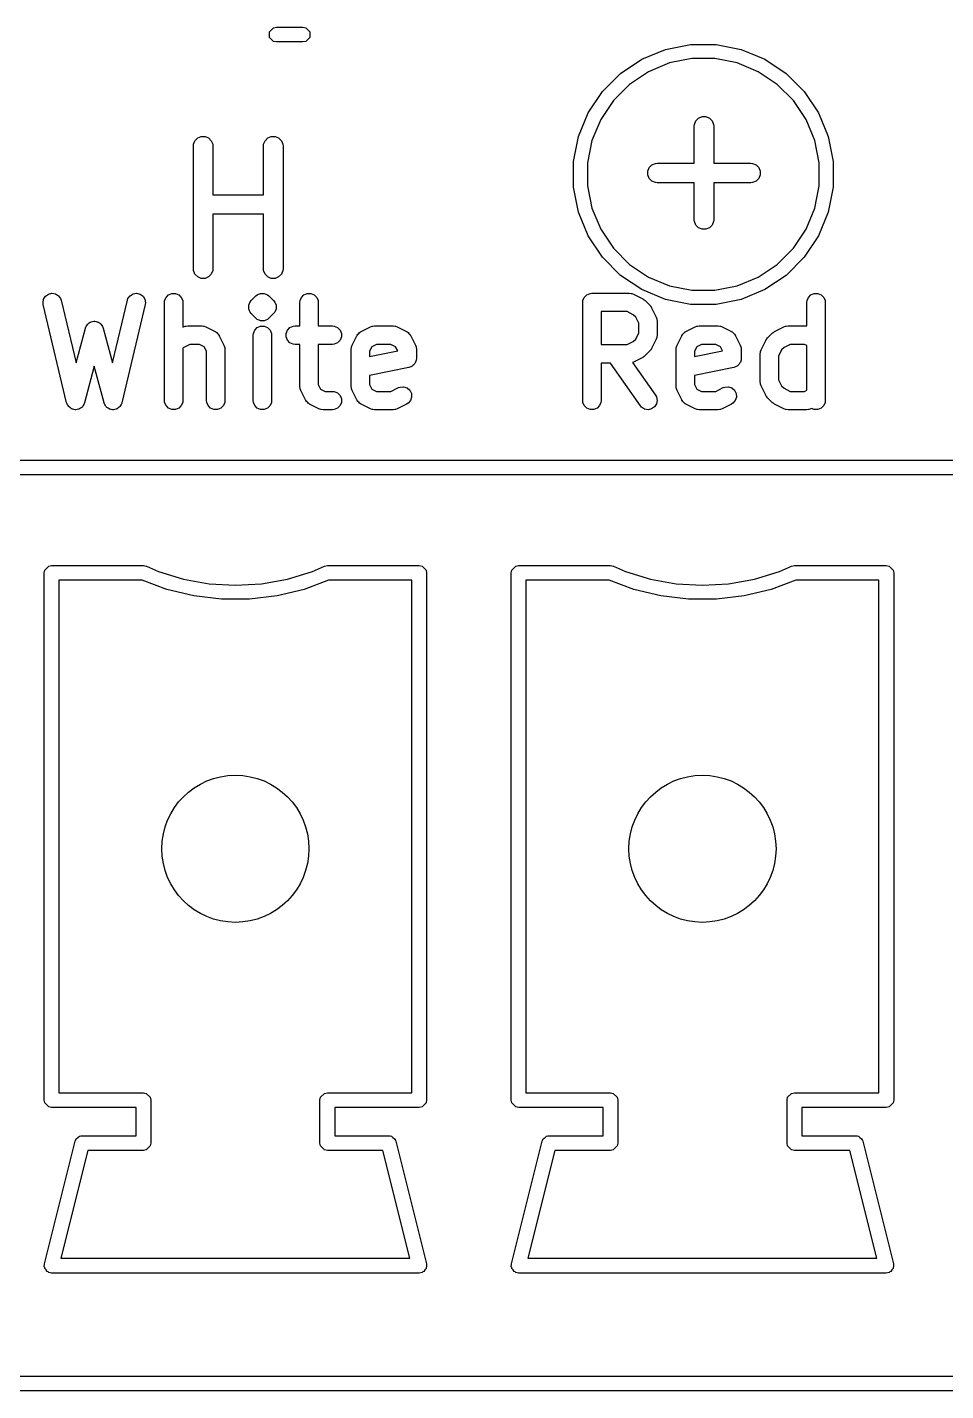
# Model space of a CAD drawing. Extents: x 89 to 178, y -115 to -57.
# Drawn here: x 94.38 to 101.87, y -106.02 to -94.9 of the extents above; entities that cross this region are included whole.
import ezdxf

# ---------------------------------------------------------------- set-up
doc = ezdxf.new("R2010")
doc.units = 0
doc.layers.add('BLACK', color=7, linetype='CONTINUOUS')

msp = doc.modelspace()

# ---------------------------------------------------------------- linework, layer by layer
at = {"layer": 'BLACK', "linetype": 'CONTINUOUS'}
for p, q in [((96.356731, -94.937039), (96.389203, -94.904567)), ((96.356731, -94.982961), (96.356731, -94.937039)), ((96.389203, -94.904567), (96.412164, -94.9)), ((96.412164, -94.9), (96.627836, -94.9)), ((96.627836, -94.9), (96.650797, -94.904567)), ((96.650797, -94.904567), (96.683269, -94.937039)), ((96.683269, -94.937039), (96.683269, -94.982961)), ((96.389203, -95.015433), (96.356731, -94.982961)), ((96.412164, -95.02), (96.389203, -95.015433)), ((96.627836, -95.02), (96.412164, -95.02)), ((96.650797, -95.015433), (96.627836, -95.02)), ((96.683269, -94.982961), (96.650797, -95.015433)), ((99.585863, -95.08087), (99.790626, -95.04014)), ((99.790626, -95.04014), (99.9994, -95.04014)), ((99.9994, -95.04014), (100.204163, -95.08087)), ((99.219392, -95.276753), (99.392981, -95.160764)), ((99.392981, -95.160764), (99.585863, -95.08087)), ((99.80194, -95.155012), (99.61937, -95.191328)), ((99.988086, -95.155012), (99.80194, -95.155012)), ((100.170656, -95.191328), (99.988086, -95.155012)), ((100.204163, -95.08087), (100.397045, -95.160764)), ((100.397045, -95.160764), (100.570634, -95.276753)), ((99.071766, -95.424379), (99.219392, -95.276753)), ((99.447394, -95.262563), (99.292619, -95.36598)), ((99.61937, -95.191328), (99.447394, -95.262563)), ((100.342632, -95.262563), (100.170656, -95.191328)), ((100.497407, -95.36598), (100.342632, -95.262563)), ((100.570634, -95.276753), (100.71826, -95.424379)), ((99.292619, -95.36598), (99.160993, -95.497606)), ((100.629033, -95.497606), (100.497407, -95.36598)), ((98.955777, -95.597968), (99.071766, -95.424379)), ((99.160993, -95.497606), (99.057576, -95.652381)), ((100.73245, -95.652381), (100.629033, -95.497606)), ((100.71826, -95.424379), (100.834249, -95.597968)), ((98.875883, -95.79085), (98.955777, -95.597968)), ((99.855554, -95.640876), (99.884393, -95.628931)), ((99.884393, -95.628931), (99.915607, -95.628931)), ((99.915607, -95.628931), (99.944446, -95.640876)), ((100.834249, -95.597968), (100.914143, -95.79085)), ((99.057576, -95.652381), (98.986341, -95.824357)), ((99.82, -95.707394), (99.821537, -95.691787)), ((99.82, -96.008346), (99.82, -95.707394)), ((99.821537, -95.691787), (99.833482, -95.662948)), ((99.833482, -95.662948), (99.855554, -95.640876)), ((99.944446, -95.640876), (99.966518, -95.662948)), ((99.966518, -95.662948), (99.978463, -95.691787)), ((99.978463, -95.691787), (99.98, -95.707394)), ((99.98, -95.707394), (99.98, -96.008346)), ((100.803685, -95.824357), (100.73245, -95.652381)), ((95.734286, -95.869299), (95.735823, -95.853692)), ((95.735823, -95.853692), (95.747768, -95.824853)), ((95.747768, -95.824853), (95.76984, -95.802781)), ((95.76984, -95.802781), (95.798679, -95.790836)), ((95.798679, -95.790836), (95.829893, -95.790836)), ((95.829893, -95.790836), (95.858732, -95.802781)), ((95.858732, -95.802781), (95.880804, -95.824853)), ((95.880804, -95.824853), (95.892749, -95.853692)), ((95.892749, -95.853692), (95.894286, -95.869299)), ((96.305714, -95.869299), (96.307251, -95.853692)), ((96.307251, -95.853692), (96.319196, -95.824853)), ((96.319196, -95.824853), (96.341268, -95.802781)), ((96.341268, -95.802781), (96.370107, -95.790836)), ((96.370107, -95.790836), (96.401321, -95.790836)), ((96.401321, -95.790836), (96.43016, -95.802781)), ((96.43016, -95.802781), (96.452232, -95.824853)), ((96.452232, -95.824853), (96.464177, -95.853692)), ((96.464177, -95.853692), (96.465714, -95.869299)), ((98.835153, -95.995613), (98.875883, -95.79085)), ((98.986341, -95.824357), (98.950025, -96.006927)), ((100.840001, -96.006927), (100.803685, -95.824357)), ((100.914143, -95.79085), (100.954873, -95.995613)), ((95.734286, -96.869299), (95.734286, -95.869299)), ((95.894286, -95.869299), (95.894286, -96.265489)), ((96.305714, -96.265489), (96.305714, -95.869299)), ((96.465714, -95.869299), (96.465714, -96.869299)), ((98.835153, -96.006927), (98.835153, -95.995613)), ((98.835153, -96.204387), (98.835153, -96.006927)), ((98.950025, -96.006927), (98.950025, -96.193073)), ((99.440585, -96.072739), (99.45253, -96.0439)), ((99.440585, -96.103953), (99.440585, -96.072739)), ((99.45253, -96.0439), (99.474602, -96.021828)), ((99.474602, -96.021828), (99.503441, -96.009883)), ((99.503441, -96.009883), (99.519048, -96.008346)), ((99.519048, -96.008346), (99.82, -96.008346)), ((99.98, -96.008346), (100.280953, -96.008346)), ((100.280953, -96.008346), (100.29656, -96.009883)), ((100.29656, -96.009883), (100.325399, -96.021828)), ((100.325399, -96.021828), (100.347471, -96.0439)), ((100.347471, -96.0439), (100.359416, -96.072739)), ((100.359416, -96.072739), (100.359416, -96.103953)), ((100.840001, -96.193073), (100.840001, -96.006927)), ((100.954873, -95.995613), (100.954873, -96.204387)), ((99.45253, -96.132792), (99.440585, -96.103953)), ((99.474602, -96.154864), (99.45253, -96.132792)), ((99.503441, -96.166809), (99.474602, -96.154864)), ((99.519048, -96.168346), (99.503441, -96.166809)), ((99.82, -96.168346), (99.519048, -96.168346)), ((99.82, -96.469299), (99.82, -96.168346)), ((100.280953, -96.168346), (99.98, -96.168346)), ((99.98, -96.168346), (99.98, -96.469299)), ((100.29656, -96.166809), (100.280953, -96.168346)), ((100.325399, -96.154864), (100.29656, -96.166809)), ((100.347471, -96.132792), (100.325399, -96.154864)), ((100.359416, -96.103953), (100.347471, -96.132792)), ((95.894286, -96.265489), (96.305714, -96.265489)), ((98.875883, -96.40915), (98.835153, -96.204387)), ((98.950025, -96.193073), (98.986341, -96.375643)), ((100.803685, -96.375643), (100.840001, -96.193073)), ((100.954873, -96.204387), (100.914143, -96.40915)), ((98.955777, -96.602032), (98.875883, -96.40915)), ((98.986341, -96.375643), (99.057576, -96.547619)), ((100.73245, -96.547619), (100.803685, -96.375643)), ((100.914143, -96.40915), (100.834249, -96.602032)), ((96.305714, -96.425489), (95.894286, -96.425489)), ((95.894286, -96.425489), (95.894286, -96.869299)), ((96.305714, -96.869299), (96.305714, -96.425489)), ((99.821537, -96.484906), (99.82, -96.469299)), ((99.833482, -96.513745), (99.821537, -96.484906)), ((99.855554, -96.535817), (99.833482, -96.513745)), ((99.966518, -96.513745), (99.944446, -96.535817)), ((99.978463, -96.484906), (99.966518, -96.513745)), ((99.98, -96.469299), (99.978463, -96.484906)), ((99.071766, -96.775621), (98.955777, -96.602032)), ((99.057576, -96.547619), (99.160993, -96.702394)), ((99.884393, -96.547762), (99.855554, -96.535817)), ((99.915607, -96.547762), (99.884393, -96.547762)), ((99.944446, -96.535817), (99.915607, -96.547762)), ((100.629033, -96.702394), (100.73245, -96.547619)), ((100.834249, -96.602032), (100.71826, -96.775621)), ((99.160993, -96.702394), (99.292619, -96.83402)), ((100.497407, -96.83402), (100.629033, -96.702394)), ((99.219392, -96.923247), (99.071766, -96.775621)), ((99.292619, -96.83402), (99.447394, -96.937437)), ((100.342632, -96.937437), (100.497407, -96.83402)), ((100.71826, -96.775621), (100.570634, -96.923247)), ((95.735823, -96.884906), (95.734286, -96.869299)), ((95.747768, -96.913745), (95.735823, -96.884906)), ((95.76984, -96.935817), (95.747768, -96.913745)), ((95.798679, -96.947762), (95.76984, -96.935817)), ((95.829893, -96.947762), (95.798679, -96.947762)), ((95.858732, -96.935817), (95.829893, -96.947762)), ((95.880804, -96.913745), (95.858732, -96.935817)), ((95.892749, -96.884906), (95.880804, -96.913745)), ((95.894286, -96.869299), (95.892749, -96.884906)), ((96.307251, -96.884906), (96.305714, -96.869299)), ((96.319196, -96.913745), (96.307251, -96.884906)), ((96.341268, -96.935817), (96.319196, -96.913745)), ((96.370107, -96.947762), (96.341268, -96.935817)), ((96.401321, -96.947762), (96.370107, -96.947762)), ((96.43016, -96.935817), (96.401321, -96.947762)), ((96.452232, -96.913745), (96.43016, -96.935817)), ((96.464177, -96.884906), (96.452232, -96.913745)), ((96.465714, -96.869299), (96.464177, -96.884906)), ((99.392981, -97.039236), (99.219392, -96.923247)), ((99.447394, -96.937437), (99.61937, -97.008672)), ((100.170656, -97.008672), (100.342632, -96.937437)), ((100.570634, -96.923247), (100.397045, -97.039236)), ((94.528354, -97.093282), (94.552061, -97.076125)), ((94.552061, -97.076125), (94.580529, -97.069347)), ((94.580529, -97.069347), (94.609424, -97.07398)), ((94.609424, -97.07398), (94.634346, -97.089316)), ((95.218035, -97.089317), (95.242957, -97.07398)), ((95.242957, -97.07398), (95.271852, -97.069348)), ((95.271852, -97.069348), (95.30032, -97.076126)), ((95.30032, -97.076126), (95.324027, -97.093282)), ((95.532142, -97.081935), (95.559178, -97.070736)), ((95.559178, -97.070736), (95.588442, -97.070736)), ((95.588442, -97.070736), (95.615478, -97.081935)), ((96.255953, -97.081934), (96.275157, -97.07398)), ((96.275157, -97.07398), (96.282988, -97.070736)), ((96.282988, -97.070736), (96.312252, -97.070736)), ((96.312252, -97.070736), (96.325264, -97.076126)), ((96.325264, -97.076126), (96.339288, -97.081935)), ((96.636904, -97.081935), (96.66394, -97.070736)), ((96.66394, -97.070736), (96.693204, -97.070736)), ((96.693204, -97.070736), (96.72024, -97.081935)), ((98.944046, -97.081935), (98.971082, -97.070736)), ((98.971082, -97.070736), (98.985714, -97.069295)), ((98.985714, -97.069295), (99.290476, -97.069295)), ((99.290476, -97.069295), (99.305108, -97.070736)), ((99.305108, -97.070736), (99.307597, -97.071767)), ((99.307597, -97.071767), (99.310285, -97.071958)), ((99.310285, -97.071958), (99.324017, -97.077213)), ((99.324017, -97.077213), (99.400207, -97.115308)), ((99.585863, -97.11913), (99.392981, -97.039236)), ((99.61937, -97.008672), (99.80194, -97.044988)), ((99.80194, -97.044988), (99.988086, -97.044988)), ((99.988086, -97.044988), (100.170656, -97.008672)), ((100.397045, -97.039236), (100.204163, -97.11913)), ((100.772617, -97.081935), (100.799653, -97.070736)), ((100.799653, -97.070736), (100.828917, -97.070736)), ((100.828917, -97.070736), (100.855953, -97.081935)), ((94.508385, -97.147099), (94.513018, -97.118204)), ((94.510373, -97.161667), (94.508385, -97.147099)), ((94.700849, -97.961666), (94.510373, -97.161667)), ((94.513018, -97.118204), (94.528354, -97.093282)), ((94.634346, -97.089316), (94.651503, -97.113023)), ((94.651503, -97.113023), (94.656293, -97.126923)), ((94.656293, -97.126923), (94.777925, -97.637778)), ((95.074454, -97.637779), (95.196087, -97.126924)), ((95.342008, -97.161667), (95.151531, -97.961667)), ((95.196087, -97.126924), (95.200878, -97.113023)), ((95.200878, -97.113023), (95.218035, -97.089317)), ((95.324027, -97.093282), (95.339363, -97.118204)), ((95.339363, -97.118204), (95.343996, -97.147099)), ((95.343996, -97.147099), (95.342008, -97.161667)), ((95.49881, -97.144295), (95.500251, -97.129663)), ((95.49881, -97.944295), (95.49881, -97.144295)), ((95.500251, -97.129663), (95.51145, -97.102627)), ((95.51145, -97.102627), (95.532142, -97.081935)), ((95.615478, -97.081935), (95.63617, -97.102627)), ((95.63617, -97.102627), (95.647369, -97.129663)), ((95.647369, -97.129663), (95.64881, -97.144295)), ((95.64881, -97.144295), (95.64881, -97.346751)), ((96.185965, -97.167758), (96.195684, -97.144295)), ((96.185965, -97.167759), (96.185965, -97.167758)), ((96.185965, -97.16776), (96.185965, -97.167759)), ((96.185965, -97.197022), (96.185965, -97.16776)), ((96.195684, -97.144295), (96.197163, -97.140723)), ((96.197163, -97.140723), (96.197164, -97.140722)), ((96.197164, -97.140722), (96.206492, -97.129356)), ((96.206492, -97.129356), (96.244588, -97.091261)), ((96.244588, -97.091261), (96.255953, -97.081934)), ((96.339288, -97.081935), (96.350653, -97.091262)), ((96.350653, -97.091262), (96.388748, -97.129357)), ((96.388748, -97.129357), (96.398075, -97.140722)), ((96.398075, -97.140722), (96.409147, -97.167451)), ((96.409147, -97.167451), (96.409274, -97.167759)), ((96.409274, -97.167759), (96.409274, -97.197022)), ((96.603572, -97.144295), (96.605013, -97.129663)), ((96.603572, -97.335961), (96.603572, -97.144295)), ((96.605013, -97.129663), (96.616212, -97.102627)), ((96.616212, -97.102627), (96.636904, -97.081935)), ((96.72024, -97.081935), (96.740932, -97.102627)), ((96.740932, -97.102627), (96.752131, -97.129663)), ((96.752131, -97.129663), (96.753572, -97.144295)), ((96.753572, -97.144295), (96.753572, -97.335961)), ((98.910714, -97.144295), (98.912155, -97.129663)), ((98.910714, -97.944295), (98.910714, -97.144295)), ((98.912155, -97.129663), (98.923354, -97.102627)), ((98.923354, -97.102627), (98.944046, -97.081935)), ((99.400207, -97.115308), (99.406506, -97.119272)), ((99.406506, -97.119272), (99.408334, -97.12003)), ((99.408334, -97.12003), (99.41039, -97.121718)), ((99.41039, -97.121718), (99.41265, -97.12314)), ((99.41265, -97.12314), (99.413949, -97.124638)), ((99.413949, -97.124638), (99.419699, -97.129357)), ((99.419699, -97.129357), (99.457794, -97.167452)), ((99.457794, -97.167452), (99.462514, -97.173204)), ((99.462514, -97.173204), (99.46401, -97.174501)), ((99.46401, -97.174501), (99.465429, -97.176755)), ((99.465429, -97.176755), (99.467121, -97.178817)), ((99.467121, -97.178817), (99.467879, -97.180647)), ((99.467879, -97.180647), (99.471843, -97.186944)), ((99.471843, -97.186944), (99.509939, -97.263134)), ((99.790626, -97.15986), (99.585863, -97.11913)), ((99.9994, -97.15986), (99.790626, -97.15986)), ((100.204163, -97.11913), (99.9994, -97.15986)), ((100.739285, -97.144295), (100.740726, -97.129663)), ((100.739285, -97.336078), (100.739285, -97.144295)), ((100.740726, -97.129663), (100.751925, -97.102627)), ((100.751925, -97.102627), (100.772617, -97.081935)), ((100.855953, -97.081935), (100.876645, -97.102627)), ((100.876645, -97.102627), (100.887844, -97.129663)), ((100.887844, -97.129663), (100.889285, -97.144295)), ((100.889285, -97.144295), (100.889285, -97.944295)), ((94.911814, -97.30057), (94.921375, -97.298021)), ((94.921375, -97.298021), (94.926187, -97.29866)), ((94.926187, -97.29866), (94.931006, -97.29802)), ((94.931006, -97.29802), (94.940576, -97.300572)), ((96.192524, -97.212858), (96.185965, -97.197022)), ((96.197163, -97.224057), (96.192524, -97.212858)), ((96.197164, -97.224058), (96.197163, -97.224057)), ((96.206492, -97.235424), (96.197164, -97.224058)), ((96.244588, -97.273519), (96.206492, -97.235424)), ((96.255953, -97.282846), (96.244588, -97.273519)), ((96.27179, -97.289405), (96.255953, -97.282846)), ((96.282988, -97.294044), (96.27179, -97.289405)), ((96.282989, -97.294044), (96.282988, -97.294044)), ((96.312251, -97.294044), (96.282989, -97.294044)), ((96.312252, -97.294044), (96.312251, -97.294044)), ((96.339288, -97.282845), (96.312252, -97.294044)), ((96.350653, -97.273518), (96.339288, -97.282845)), ((96.388748, -97.235423), (96.350653, -97.273518)), ((96.398075, -97.224058), (96.388748, -97.235423)), ((96.409274, -97.197022), (96.398075, -97.224058)), ((99.272771, -97.219295), (99.060714, -97.219295)), ((99.060714, -97.219295), (99.060714, -97.488342)), ((99.322239, -97.244029), (99.272771, -97.219295)), ((99.343122, -97.264912), (99.322239, -97.244029)), ((99.367857, -97.314381), (99.343122, -97.264912)), ((99.509939, -97.263134), (99.515194, -97.276866)), ((99.515194, -97.276866), (99.515385, -97.279555)), ((99.515385, -97.279555), (99.516416, -97.282044)), ((99.516416, -97.282044), (99.517857, -97.296676)), ((99.517857, -97.296676), (99.517857, -97.410961)), ((94.777925, -97.637778), (94.853722, -97.353541)), ((94.853722, -97.353541), (94.855007, -97.350112)), ((94.855007, -97.350112), (94.855199, -97.348673)), ((94.855199, -97.348673), (94.856188, -97.346963)), ((94.856188, -97.346963), (94.858885, -97.339774)), ((94.858885, -97.339774), (94.864902, -97.331913)), ((94.864902, -97.331913), (94.869861, -97.323348)), ((94.869861, -97.323348), (94.873718, -97.320395)), ((94.873718, -97.320395), (94.876672, -97.316537)), ((94.876672, -97.316537), (94.885239, -97.311576)), ((94.885239, -97.311576), (94.893099, -97.305561)), ((94.893099, -97.305561), (94.897791, -97.304309)), ((94.897791, -97.304309), (94.901997, -97.301875)), ((94.901997, -97.301875), (94.911814, -97.30057)), ((94.940576, -97.300572), (94.950383, -97.301875)), ((94.950383, -97.301875), (94.954584, -97.304307)), ((94.954584, -97.304307), (94.959281, -97.30556)), ((94.959281, -97.30556), (94.967145, -97.311579)), ((94.967145, -97.311579), (94.975708, -97.316537)), ((94.975708, -97.316537), (94.978659, -97.320392)), ((94.978659, -97.320392), (94.982519, -97.323347)), ((94.982519, -97.323347), (94.987481, -97.331918)), ((94.987481, -97.331918), (94.993495, -97.339775)), ((94.993495, -97.339775), (94.996189, -97.346959)), ((94.996189, -97.346959), (94.997181, -97.348672)), ((94.997181, -97.348672), (94.997372, -97.350113)), ((94.997372, -97.350113), (94.998658, -97.353541)), ((94.998658, -97.353541), (95.074454, -97.637779)), ((95.64881, -97.346751), (95.654553, -97.34388)), ((95.654553, -97.34388), (95.668285, -97.338625)), ((95.668285, -97.338625), (95.670971, -97.338434)), ((95.670971, -97.338434), (95.673463, -97.337402)), ((95.673463, -97.337402), (95.688095, -97.335961)), ((95.688095, -97.335961), (95.802381, -97.335961)), ((95.802381, -97.335961), (95.817013, -97.337402)), ((95.817013, -97.337402), (95.819501, -97.338432)), ((95.819501, -97.338432), (95.822191, -97.338624)), ((95.822191, -97.338624), (95.835922, -97.343879)), ((95.835922, -97.343879), (95.912113, -97.381975)), ((95.912113, -97.381975), (95.914559, -97.383515)), ((95.914559, -97.383515), (95.915714, -97.3839)), ((95.915714, -97.3839), (95.917152, -97.385147)), ((95.917152, -97.385147), (95.924556, -97.389808)), ((95.924556, -97.389808), (95.930715, -97.396909)), ((95.930715, -97.396909), (95.937822, -97.403073)), ((95.937822, -97.403073), (95.942483, -97.410478)), ((95.942483, -97.410478), (95.943729, -97.411915)), ((96.22262, -97.410961), (96.224061, -97.396329)), ((96.22262, -97.944295), (96.22262, -97.410961)), ((96.224061, -97.396329), (96.23526, -97.369293)), ((96.23526, -97.369293), (96.255952, -97.348601)), ((96.255952, -97.348601), (96.282988, -97.337402)), ((96.282988, -97.337402), (96.312252, -97.337402)), ((96.312252, -97.337402), (96.339288, -97.348601)), ((96.339288, -97.348601), (96.35998, -97.369293)), ((96.35998, -97.369293), (96.371179, -97.396329)), ((96.371179, -97.396329), (96.37262, -97.410961)), ((96.37262, -97.410961), (96.37262, -97.944295)), ((96.490727, -97.396329), (96.501926, -97.369293)), ((96.490727, -97.425593), (96.490727, -97.396329)), ((96.501926, -97.369293), (96.522618, -97.348601)), ((96.522618, -97.348601), (96.549654, -97.337402)), ((96.549654, -97.337402), (96.564286, -97.335961)), ((96.564286, -97.335961), (96.603572, -97.335961)), ((96.753572, -97.335961), (96.869048, -97.335961)), ((96.869048, -97.335961), (96.88368, -97.337402)), ((96.88368, -97.337402), (96.910716, -97.348601)), ((96.910716, -97.348601), (96.931408, -97.369293)), ((96.931408, -97.369293), (96.942607, -97.396329)), ((96.942607, -97.396329), (96.942607, -97.425593)), ((97.070557, -97.411916), (97.071805, -97.410476)), ((97.071805, -97.410476), (97.076466, -97.403073)), ((97.076466, -97.403073), (97.083569, -97.396912)), ((97.083569, -97.396912), (97.089731, -97.389808)), ((97.089731, -97.389808), (97.097136, -97.385145)), ((97.097136, -97.385145), (97.098573, -97.3839)), ((97.098573, -97.3839), (97.099725, -97.383515)), ((97.099725, -97.383515), (97.102173, -97.381975)), ((97.102173, -97.381975), (97.178363, -97.34388)), ((97.178363, -97.34388), (97.192095, -97.338625)), ((97.192095, -97.338625), (97.194781, -97.338434)), ((97.194781, -97.338434), (97.197273, -97.337402)), ((97.197273, -97.337402), (97.211905, -97.335961)), ((97.211905, -97.335961), (97.364286, -97.335961)), ((97.364286, -97.335961), (97.378918, -97.337402)), ((97.378918, -97.337402), (97.381406, -97.338432)), ((97.381406, -97.338432), (97.384096, -97.338624)), ((97.384096, -97.338624), (97.397827, -97.343879)), ((97.397827, -97.343879), (97.474018, -97.381975)), ((97.474018, -97.381975), (97.476464, -97.383515)), ((97.476464, -97.383515), (97.477619, -97.3839)), ((97.477619, -97.3839), (97.479057, -97.385147)), ((97.479057, -97.385147), (97.486461, -97.389808)), ((97.486461, -97.389808), (97.49262, -97.396909)), ((97.49262, -97.396909), (97.499727, -97.403073)), ((97.499727, -97.403073), (97.504388, -97.410478)), ((97.504388, -97.410478), (97.505634, -97.411915)), ((99.343122, -97.442724), (99.367857, -97.393255)), ((99.367857, -97.393255), (99.367857, -97.314381)), ((99.517857, -97.410961), (99.516416, -97.425593)), ((99.720556, -97.411916), (99.721804, -97.410476)), ((99.721804, -97.410476), (99.726465, -97.403073)), ((99.726465, -97.403073), (99.733568, -97.396912)), ((99.733568, -97.396912), (99.73973, -97.389808)), ((99.73973, -97.389808), (99.747135, -97.385145)), ((99.747135, -97.385145), (99.748572, -97.3839)), ((99.748572, -97.3839), (99.749724, -97.383515)), ((99.749724, -97.383515), (99.752172, -97.381975)), ((99.752172, -97.381975), (99.828362, -97.34388)), ((99.828362, -97.34388), (99.842094, -97.338625)), ((99.842094, -97.338625), (99.84478, -97.338434)), ((99.84478, -97.338434), (99.847272, -97.337402)), ((99.847272, -97.337402), (99.861904, -97.335961)), ((99.861904, -97.335961), (100.014285, -97.335961)), ((100.014285, -97.335961), (100.028917, -97.337402)), ((100.028917, -97.337402), (100.031405, -97.338432)), ((100.031405, -97.338432), (100.034095, -97.338624)), ((100.034095, -97.338624), (100.047826, -97.343879)), ((100.047826, -97.343879), (100.124017, -97.381975)), ((100.124017, -97.381975), (100.126463, -97.383515)), ((100.126463, -97.383515), (100.127618, -97.3839)), ((100.127618, -97.3839), (100.129056, -97.385147)), ((100.129056, -97.385147), (100.13646, -97.389808)), ((100.13646, -97.389808), (100.142619, -97.396909)), ((100.142619, -97.396909), (100.149726, -97.403073)), ((100.149726, -97.403073), (100.154387, -97.410478)), ((100.154387, -97.410478), (100.155633, -97.411915)), ((100.418395, -97.434119), (100.45649, -97.396024)), ((100.45649, -97.396024), (100.462242, -97.391303)), ((100.462242, -97.391303), (100.463539, -97.389808)), ((100.463539, -97.389808), (100.465794, -97.388388)), ((100.465794, -97.388388), (100.467855, -97.386697)), ((100.467855, -97.386697), (100.469683, -97.385939)), ((100.469683, -97.385939), (100.475981, -97.381975)), ((100.475981, -97.381975), (100.552171, -97.34388)), ((100.552171, -97.34388), (100.565903, -97.338625)), ((100.565903, -97.338625), (100.568589, -97.338434)), ((100.568589, -97.338434), (100.571081, -97.337402)), ((100.571081, -97.337402), (100.585713, -97.335961)), ((100.585713, -97.335961), (100.738094, -97.335961)), ((100.738094, -97.335961), (100.739285, -97.336078)), ((95.656331, -97.510696), (95.64881, -97.518218)), ((95.64881, -97.518218), (95.64881, -97.944295)), ((95.705801, -97.485961), (95.656331, -97.510696)), ((95.784676, -97.485961), (95.705801, -97.485961)), ((95.82267, -97.504958), (95.784676, -97.485961)), ((95.841667, -97.542952), (95.82267, -97.504958)), ((95.943729, -97.411915), (95.944113, -97.413068)), ((95.944113, -97.413068), (95.945654, -97.415516)), ((95.945654, -97.415516), (95.983749, -97.491706)), ((95.983749, -97.491706), (95.989004, -97.505438)), ((95.989004, -97.505438), (95.989194, -97.508125)), ((95.989194, -97.508125), (95.990226, -97.510615)), ((95.990226, -97.510615), (95.991667, -97.525247)), ((96.501926, -97.452629), (96.490727, -97.425593)), ((96.522618, -97.473321), (96.501926, -97.452629)), ((96.549654, -97.48452), (96.522618, -97.473321)), ((96.564286, -97.485961), (96.549654, -97.48452)), ((96.603572, -97.485961), (96.564286, -97.485961)), ((96.603572, -97.830009), (96.603572, -97.485961)), ((96.869048, -97.485961), (96.753572, -97.485961)), ((96.753572, -97.485961), (96.753572, -97.812304)), ((96.88368, -97.48452), (96.869048, -97.485961)), ((96.910716, -97.473321), (96.88368, -97.48452)), ((96.931408, -97.452629), (96.910716, -97.473321)), ((96.942607, -97.425593), (96.931408, -97.452629)), ((97.022619, -97.525247), (97.02406, -97.510615)), ((97.02406, -97.510615), (97.02509, -97.508126)), ((97.02509, -97.508126), (97.025282, -97.505437)), ((97.025282, -97.505437), (97.030537, -97.491705)), ((97.030537, -97.491705), (97.068633, -97.415516)), ((97.068633, -97.415516), (97.070171, -97.413071)), ((97.070171, -97.413071), (97.070557, -97.411916)), ((97.191615, -97.504959), (97.172619, -97.542953)), ((97.229611, -97.485961), (97.191615, -97.504959)), ((97.346581, -97.485961), (97.229611, -97.485961)), ((97.384575, -97.504958), (97.346581, -97.485961)), ((97.402208, -97.540224), (97.384575, -97.504958)), ((97.505634, -97.411915), (97.506018, -97.413068)), ((97.506018, -97.413068), (97.507559, -97.415516)), ((97.507559, -97.415516), (97.545654, -97.491706)), ((97.545654, -97.491706), (97.550909, -97.505438)), ((97.550909, -97.505438), (97.551099, -97.508125)), ((97.551099, -97.508125), (97.552131, -97.510615)), ((97.552131, -97.510615), (97.553572, -97.525247)), ((99.060714, -97.488342), (99.272771, -97.488342)), ((99.272771, -97.488342), (99.322239, -97.463608)), ((99.322239, -97.463608), (99.343122, -97.442724)), ((99.471843, -97.520693), (99.467879, -97.526989)), ((99.509939, -97.444503), (99.471843, -97.520693)), ((99.515194, -97.430771), (99.509939, -97.444503)), ((99.515385, -97.428081), (99.515194, -97.430771)), ((99.516416, -97.425593), (99.515385, -97.428081)), ((99.672618, -97.525247), (99.674059, -97.510615)), ((99.674059, -97.510615), (99.675089, -97.508126)), ((99.675089, -97.508126), (99.675281, -97.505437)), ((99.675281, -97.505437), (99.680536, -97.491705)), ((99.680536, -97.491705), (99.718632, -97.415516)), ((99.718632, -97.415516), (99.72017, -97.413071)), ((99.72017, -97.413071), (99.720556, -97.411916)), ((99.841614, -97.504959), (99.822618, -97.542953)), ((99.87961, -97.485961), (99.841614, -97.504959)), ((99.99658, -97.485961), (99.87961, -97.485961)), ((100.034574, -97.504958), (99.99658, -97.485961)), ((100.052207, -97.540224), (100.034574, -97.504958)), ((100.155633, -97.411915), (100.156017, -97.413068)), ((100.156017, -97.413068), (100.157558, -97.415516)), ((100.157558, -97.415516), (100.195653, -97.491706)), ((100.195653, -97.491706), (100.200908, -97.505438)), ((100.200908, -97.505438), (100.201098, -97.508125)), ((100.201098, -97.508125), (100.20213, -97.510615)), ((100.20213, -97.510615), (100.203571, -97.525247)), ((100.36625, -97.5298), (100.404346, -97.453611)), ((100.404346, -97.453611), (100.408309, -97.447314)), ((100.408309, -97.447314), (100.409068, -97.445484)), ((100.409068, -97.445484), (100.410759, -97.443422)), ((100.410759, -97.443422), (100.412179, -97.441168)), ((100.412179, -97.441168), (100.413674, -97.439871)), ((100.413674, -97.439871), (100.418395, -97.434119)), ((100.553949, -97.510696), (100.533066, -97.53158)), ((100.603419, -97.485961), (100.553949, -97.510696)), ((100.720389, -97.485961), (100.603419, -97.485961)), ((100.739285, -97.495409), (100.720389, -97.485961)), ((100.739285, -97.859847), (100.739285, -97.495409)), ((95.841667, -97.944295), (95.841667, -97.542952)), ((95.991667, -97.525247), (95.991667, -97.944295)), ((97.022619, -97.830009), (97.022619, -97.525247)), ((97.172619, -97.586142), (97.402208, -97.540224)), ((97.172619, -97.542953), (97.172619, -97.586142)), ((97.547893, -97.630067), (97.543773, -97.636245)), ((97.549319, -97.622858), (97.547893, -97.630067)), ((97.552131, -97.61607), (97.549319, -97.622858)), ((97.553572, -97.601438), (97.552131, -97.61607)), ((97.553572, -97.525247), (97.553572, -97.601438)), ((99.324017, -97.630424), (99.316665, -97.633237)), ((99.316665, -97.633237), (99.504299, -97.901285)), ((99.400207, -97.592329), (99.324017, -97.630424)), ((99.406506, -97.588364), (99.400207, -97.592329)), ((99.408334, -97.587607), (99.406506, -97.588364)), ((99.41039, -97.585918), (99.408334, -97.587607)), ((99.41265, -97.584497), (99.41039, -97.585918)), ((99.413949, -97.582998), (99.41265, -97.584497)), ((99.419699, -97.57828), (99.413949, -97.582998)), ((99.457794, -97.540185), (99.419699, -97.57828)), ((99.462514, -97.534432), (99.457794, -97.540185)), ((99.46401, -97.533136), (99.462514, -97.534432)), ((99.465429, -97.530881), (99.46401, -97.533136)), ((99.467121, -97.52882), (99.465429, -97.530881)), ((99.467879, -97.526989), (99.467121, -97.52882)), ((99.672618, -97.830009), (99.672618, -97.525247)), ((99.822618, -97.586142), (100.052207, -97.540224)), ((99.822618, -97.542953), (99.822618, -97.586142)), ((100.197892, -97.630067), (100.193772, -97.636245)), ((100.199318, -97.622858), (100.197892, -97.630067)), ((100.20213, -97.61607), (100.199318, -97.622858)), ((100.203571, -97.601438), (100.20213, -97.61607)), ((100.203571, -97.525247), (100.203571, -97.601438)), ((100.358332, -97.563342), (100.359773, -97.54871)), ((100.358332, -97.791914), (100.358332, -97.563342)), ((100.359773, -97.54871), (100.360803, -97.546221)), ((100.360803, -97.546221), (100.360995, -97.543532)), ((100.360995, -97.543532), (100.36625, -97.5298)), ((100.533066, -97.53158), (100.508332, -97.581048)), ((100.508332, -97.581048), (100.508332, -97.774208)), ((94.926189, -97.663945), (94.846277, -97.96362)), ((95.006103, -97.96362), (94.926189, -97.663945)), ((97.49328, -97.674982), (97.172619, -97.739113)), ((97.172619, -97.739113), (97.172619, -97.812303)), ((97.507346, -97.670699), (97.49328, -97.674982)), ((97.513451, -97.66661), (97.507346, -97.670699)), ((97.52024, -97.663798), (97.513451, -97.66661)), ((97.525492, -97.658545), (97.52024, -97.663798)), ((97.53166, -97.654415), (97.525492, -97.658545)), ((97.535734, -97.648303), (97.53166, -97.654415)), ((97.540932, -97.643106), (97.535734, -97.648303)), ((97.543773, -97.636245), (97.540932, -97.643106)), ((99.137141, -97.638342), (99.060714, -97.638342)), ((99.060714, -97.638342), (99.060714, -97.944295)), ((99.381414, -97.987304), (99.137141, -97.638342)), ((100.143279, -97.674982), (99.822618, -97.739113)), ((99.822618, -97.739113), (99.822618, -97.812303)), ((100.157345, -97.670699), (100.143279, -97.674982)), ((100.16345, -97.66661), (100.157345, -97.670699)), ((100.170239, -97.663798), (100.16345, -97.66661)), ((100.175491, -97.658545), (100.170239, -97.663798)), ((100.181659, -97.654415), (100.175491, -97.658545)), ((100.185733, -97.648303), (100.181659, -97.654415)), ((100.190931, -97.643106), (100.185733, -97.648303)), ((100.193772, -97.636245), (100.190931, -97.643106)), ((96.605013, -97.844641), (96.603572, -97.830009)), ((96.606044, -97.84713), (96.605013, -97.844641)), ((96.606235, -97.849818), (96.606044, -97.84713)), ((96.61149, -97.86355), (96.606235, -97.849818)), ((96.753572, -97.812304), (96.772568, -97.850298)), ((96.772568, -97.850298), (96.810562, -97.869295)), ((97.02406, -97.844641), (97.022619, -97.830009)), ((97.02509, -97.847129), (97.02406, -97.844641)), ((97.025282, -97.849819), (97.02509, -97.847129)), ((97.030537, -97.86355), (97.025282, -97.849819)), ((97.172619, -97.812303), (97.191616, -97.850298)), ((97.191616, -97.850298), (97.22961, -97.869295)), ((97.346581, -97.869295), (97.406936, -97.839118)), ((97.406936, -97.839118), (97.420668, -97.833863)), ((97.420668, -97.833863), (97.449858, -97.831789)), ((97.449858, -97.831789), (97.477619, -97.841043)), ((97.477619, -97.841043), (97.499727, -97.860216)), ((99.674059, -97.844641), (99.672618, -97.830009)), ((99.675089, -97.847129), (99.674059, -97.844641)), ((99.675281, -97.849819), (99.675089, -97.847129)), ((99.680536, -97.86355), (99.675281, -97.849819)), ((99.822618, -97.812303), (99.841615, -97.850298)), ((99.841615, -97.850298), (99.879609, -97.869295)), ((99.99658, -97.869295), (100.056935, -97.839118)), ((100.056935, -97.839118), (100.070667, -97.833863)), ((100.070667, -97.833863), (100.099857, -97.831789)), ((100.099857, -97.831789), (100.127618, -97.841043)), ((100.127618, -97.841043), (100.149726, -97.860216)), ((100.359773, -97.806546), (100.358332, -97.791914)), ((100.360803, -97.809034), (100.359773, -97.806546)), ((100.360995, -97.811724), (100.360803, -97.809034)), ((100.36625, -97.825456), (100.360995, -97.811724)), ((100.404346, -97.901645), (100.36625, -97.825456)), ((100.508332, -97.774208), (100.533066, -97.823676)), ((100.533066, -97.823676), (100.55395, -97.844561)), ((100.55395, -97.844561), (100.603418, -97.869295)), ((94.702578, -97.966685), (94.700849, -97.961666)), ((94.702818, -97.968488), (94.702578, -97.966685)), ((94.846277, -97.96362), (94.844411, -97.968594)), ((95.007968, -97.968595), (95.006103, -97.96362)), ((95.149801, -97.966685), (95.149562, -97.968489)), ((95.151531, -97.961667), (95.149801, -97.966685)), ((95.500251, -97.958927), (95.49881, -97.944295)), ((95.51145, -97.985963), (95.500251, -97.958927)), ((95.647369, -97.958927), (95.63617, -97.985963)), ((95.64881, -97.944295), (95.647369, -97.958927)), ((95.843108, -97.958927), (95.841667, -97.944295)), ((95.854307, -97.985963), (95.843108, -97.958927)), ((95.990226, -97.958927), (95.979027, -97.985963)), ((95.991667, -97.944295), (95.990226, -97.958927)), ((96.224061, -97.958927), (96.22262, -97.944295)), ((96.23526, -97.985963), (96.224061, -97.958927)), ((96.371179, -97.958927), (96.35998, -97.985963)), ((96.37262, -97.944295), (96.371179, -97.958927)), ((96.649585, -97.939741), (96.61149, -97.86355)), ((96.651125, -97.942188), (96.649585, -97.939741)), ((96.65151, -97.943342), (96.651125, -97.942188)), ((96.652755, -97.944778), (96.65151, -97.943342)), ((96.657417, -97.952184), (96.652755, -97.944778)), ((96.664521, -97.958345), (96.657417, -97.952184)), ((96.670683, -97.96545), (96.664521, -97.958345)), ((96.678088, -97.970111), (96.670683, -97.96545)), ((96.810562, -97.869295), (96.869048, -97.869295)), ((96.869048, -97.869295), (96.88368, -97.870736)), ((96.88368, -97.870736), (96.910716, -97.881935)), ((96.910716, -97.881935), (96.931408, -97.902627)), ((96.931408, -97.902627), (96.942607, -97.929663)), ((96.942607, -97.958927), (96.931408, -97.985963)), ((96.942607, -97.929663), (96.942607, -97.958927)), ((97.068633, -97.939741), (97.030537, -97.86355)), ((97.070173, -97.942187), (97.068633, -97.939741)), ((97.070558, -97.943342), (97.070173, -97.942187)), ((97.071805, -97.94478), (97.070558, -97.943342)), ((97.076466, -97.952184), (97.071805, -97.94478)), ((97.083567, -97.958343), (97.076466, -97.952184)), ((97.089731, -97.96545), (97.083567, -97.958343)), ((97.097136, -97.970111), (97.089731, -97.96545)), ((97.22961, -97.869295), (97.346581, -97.869295)), ((97.486461, -97.96545), (97.474018, -97.973282)), ((97.505634, -97.943342), (97.486461, -97.96545)), ((97.499727, -97.860216), (97.512814, -97.886391)), ((97.514888, -97.915581), (97.505634, -97.943342)), ((97.512814, -97.886391), (97.514888, -97.915581)), ((98.912155, -97.958927), (98.910714, -97.944295)), ((98.923354, -97.985963), (98.912155, -97.958927)), ((99.059273, -97.958927), (99.048074, -97.985963)), ((99.060714, -97.944295), (99.059273, -97.958927)), ((99.504299, -97.901285), (99.51151, -97.914098)), ((99.51151, -97.914098), (99.517839, -97.942669)), ((99.517839, -97.942669), (99.512754, -97.971487)), ((99.718632, -97.939741), (99.680536, -97.86355)), ((99.720172, -97.942187), (99.718632, -97.939741)), ((99.720557, -97.943342), (99.720172, -97.942187)), ((99.721804, -97.94478), (99.720557, -97.943342)), ((99.726465, -97.952184), (99.721804, -97.94478)), ((99.733566, -97.958343), (99.726465, -97.952184)), ((99.73973, -97.96545), (99.733566, -97.958343)), ((99.747135, -97.970111), (99.73973, -97.96545)), ((99.879609, -97.869295), (99.99658, -97.869295)), ((100.13646, -97.96545), (100.124017, -97.973282)), ((100.155633, -97.943342), (100.13646, -97.96545)), ((100.149726, -97.860216), (100.162813, -97.886391)), ((100.164887, -97.915581), (100.155633, -97.943342)), ((100.162813, -97.886391), (100.164887, -97.915581)), ((100.408308, -97.907939), (100.404346, -97.901645)), ((100.409067, -97.909771), (100.408308, -97.907939)), ((100.41076, -97.911834), (100.409067, -97.909771)), ((100.412179, -97.914088), (100.41076, -97.911834)), ((100.413673, -97.915384), (100.412179, -97.914088)), ((100.418394, -97.921136), (100.413673, -97.915384)), ((100.456489, -97.959232), (100.418394, -97.921136)), ((100.46224, -97.963952), (100.456489, -97.959232)), ((100.463539, -97.96545), (100.46224, -97.963952)), ((100.465794, -97.966869), (100.463539, -97.96545)), ((100.467854, -97.96856), (100.465794, -97.966869)), ((100.603418, -97.869295), (100.720389, -97.869295)), ((100.720389, -97.869295), (100.739285, -97.859847)), ((100.887844, -97.958927), (100.876645, -97.985963)), ((100.889285, -97.944295), (100.887844, -97.958927)), ((94.70376, -97.970116), (94.702818, -97.968488)), ((94.705639, -97.975567), (94.70376, -97.970116)), ((94.712025, -97.984391), (94.705639, -97.975567)), ((94.71748, -97.993813), (94.712025, -97.984391)), ((94.720537, -97.996153), (94.71748, -97.993813)), ((94.722796, -97.999274), (94.720537, -97.996153)), ((94.732071, -98.004981), (94.722796, -97.999274)), ((94.740718, -98.0116), (94.732071, -98.004981)), ((94.744438, -98.012592), (94.740718, -98.0116)), ((94.747718, -98.01461), (94.744438, -98.012592)), ((94.758472, -98.016334), (94.747718, -98.01461)), ((94.768994, -98.01914), (94.758472, -98.016334)), ((94.772809, -98.018633), (94.768994, -98.01914)), ((94.776613, -98.019243), (94.772809, -98.018633)), ((94.787207, -98.01672), (94.776613, -98.019243)), ((94.798002, -98.015286), (94.787207, -98.01672)), ((94.801335, -98.013355), (94.798002, -98.015286)), ((94.805081, -98.012464), (94.801335, -98.013355)), ((94.813901, -98.006081), (94.805081, -98.012464)), ((94.823327, -98.000624), (94.813901, -98.006081)), ((94.825667, -97.997566), (94.823327, -98.000624)), ((94.828788, -97.995308), (94.825667, -97.997566)), ((94.834495, -97.986032), (94.828788, -97.995308)), ((94.841114, -97.977386), (94.834495, -97.986032)), ((94.843139, -97.971986), (94.841114, -97.977386)), ((94.844124, -97.970386), (94.843139, -97.971986)), ((94.844411, -97.968594), (94.844124, -97.970386)), ((95.008256, -97.970386), (95.007968, -97.968595)), ((95.00924, -97.971985), (95.008256, -97.970386)), ((95.011266, -97.977387), (95.00924, -97.971985)), ((95.017886, -97.986035), (95.011266, -97.977387)), ((95.023592, -97.995308), (95.017886, -97.986035)), ((95.026712, -97.997566), (95.023592, -97.995308)), ((95.029053, -98.000624), (95.026712, -97.997566)), ((95.038474, -98.006078), (95.029053, -98.000624)), ((95.047299, -98.012465), (95.038474, -98.006078)), ((95.051046, -98.013357), (95.047299, -98.012465)), ((95.054378, -98.015286), (95.051046, -98.013357)), ((95.065171, -98.01672), (95.054378, -98.015286)), ((95.075767, -98.019243), (95.065171, -98.01672)), ((95.079568, -98.018633), (95.075767, -98.019243)), ((95.083387, -98.019141), (95.079568, -98.018633)), ((95.093918, -98.016332), (95.083387, -98.019141)), ((95.104662, -98.01461), (95.093918, -98.016332)), ((95.107938, -98.012594), (95.104662, -98.01461)), ((95.111662, -98.011601), (95.107938, -98.012594)), ((95.120314, -98.004977), (95.111662, -98.011601)), ((95.129584, -97.999274), (95.120314, -98.004977)), ((95.13184, -97.996155), (95.129584, -97.999274)), ((95.1349, -97.993814), (95.13184, -97.996155)), ((95.140357, -97.984387), (95.1349, -97.993814)), ((95.146741, -97.975567), (95.140357, -97.984387)), ((95.148618, -97.970118), (95.146741, -97.975567)), ((95.149562, -97.968489), (95.148618, -97.970118)), ((95.532142, -98.006655), (95.51145, -97.985963)), ((95.559178, -98.017854), (95.532142, -98.006655)), ((95.588442, -98.017854), (95.559178, -98.017854)), ((95.615478, -98.006655), (95.588442, -98.017854)), ((95.63617, -97.985963), (95.615478, -98.006655)), ((95.874999, -98.006655), (95.854307, -97.985963)), ((95.902035, -98.017854), (95.874999, -98.006655)), ((95.931299, -98.017854), (95.902035, -98.017854)), ((95.958335, -98.006655), (95.931299, -98.017854)), ((95.979027, -97.985963), (95.958335, -98.006655)), ((96.255952, -98.006655), (96.23526, -97.985963)), ((96.282988, -98.017854), (96.255952, -98.006655)), ((96.312252, -98.017854), (96.282988, -98.017854)), ((96.339288, -98.006655), (96.312252, -98.017854)), ((96.35998, -97.985963), (96.339288, -98.006655)), ((96.679525, -97.971357), (96.678088, -97.970111)), ((96.680678, -97.971741), (96.679525, -97.971357)), ((96.683126, -97.973282), (96.680678, -97.971741)), ((96.759316, -98.011377), (96.683126, -97.973282)), ((96.773048, -98.016632), (96.759316, -98.011377)), ((96.775735, -98.016822), (96.773048, -98.016632)), ((96.778225, -98.017854), (96.775735, -98.016822)), ((96.792857, -98.019295), (96.778225, -98.017854)), ((96.869048, -98.019295), (96.792857, -98.019295)), ((96.88368, -98.017854), (96.869048, -98.019295)), ((96.910716, -98.006655), (96.88368, -98.017854)), ((96.931408, -97.985963), (96.910716, -98.006655)), ((97.098573, -97.971357), (97.097136, -97.970111)), ((97.099726, -97.971741), (97.098573, -97.971357)), ((97.102174, -97.973282), (97.099726, -97.971741)), ((97.178364, -98.011377), (97.102174, -97.973282)), ((97.192096, -98.016632), (97.178364, -98.011377)), ((97.194783, -98.016822), (97.192096, -98.016632)), ((97.197273, -98.017854), (97.194783, -98.016822)), ((97.211905, -98.019295), (97.197273, -98.017854)), ((97.364286, -98.019295), (97.211905, -98.019295)), ((97.378918, -98.017854), (97.364286, -98.019295)), ((97.381407, -98.016822), (97.378918, -98.017854)), ((97.384095, -98.016632), (97.381407, -98.016822)), ((97.397827, -98.011377), (97.384095, -98.016632)), ((97.474018, -97.973282), (97.397827, -98.011377)), ((98.944046, -98.006655), (98.923354, -97.985963)), ((98.971082, -98.017854), (98.944046, -98.006655)), ((99.000346, -98.017854), (98.971082, -98.017854)), ((99.027382, -98.006655), (99.000346, -98.017854)), ((99.048074, -97.985963), (99.027382, -98.006655)), ((99.390986, -97.998465), (99.381414, -97.987304)), ((99.415665, -98.014192), (99.390986, -97.998465)), ((99.444482, -98.019277), (99.415665, -98.014192)), ((99.473053, -98.012948), (99.444482, -98.019277)), ((99.497027, -97.996166), (99.473053, -98.012948)), ((99.512754, -97.971487), (99.497027, -97.996166)), ((99.748572, -97.971357), (99.747135, -97.970111)), ((99.749725, -97.971741), (99.748572, -97.971357)), ((99.752173, -97.973282), (99.749725, -97.971741)), ((99.828363, -98.011377), (99.752173, -97.973282)), ((99.842095, -98.016632), (99.828363, -98.011377)), ((99.844782, -98.016822), (99.842095, -98.016632)), ((99.847272, -98.017854), (99.844782, -98.016822)), ((99.861904, -98.019295), (99.847272, -98.017854)), ((100.014285, -98.019295), (99.861904, -98.019295)), ((100.028917, -98.017854), (100.014285, -98.019295)), ((100.031406, -98.016822), (100.028917, -98.017854)), ((100.034094, -98.016632), (100.031406, -98.016822)), ((100.047826, -98.011377), (100.034094, -98.016632)), ((100.124017, -97.973282), (100.047826, -98.011377)), ((100.469684, -97.969318), (100.467854, -97.96856)), ((100.475982, -97.973282), (100.469684, -97.969318)), ((100.552172, -98.011377), (100.475982, -97.973282)), ((100.565904, -98.016632), (100.552172, -98.011377)), ((100.568591, -98.016822), (100.565904, -98.016632)), ((100.571081, -98.017854), (100.568591, -98.016822)), ((100.585713, -98.019295), (100.571081, -98.017854)), ((100.738094, -98.019295), (100.585713, -98.019295)), ((100.752726, -98.017854), (100.738094, -98.019295)), ((100.755215, -98.016822), (100.752726, -98.017854)), ((100.757903, -98.016632), (100.755215, -98.016822)), ((100.771635, -98.011377), (100.757903, -98.016632)), ((100.777245, -98.008572), (100.771635, -98.011377)), ((100.799653, -98.017854), (100.777245, -98.008572)), ((100.828917, -98.017854), (100.799653, -98.017854)), ((100.855953, -98.006655), (100.828917, -98.017854)), ((100.876645, -97.985963), (100.855953, -98.006655)), ((89.5575, -98.43), (106.4075, -98.43)), ((106.3475, -98.55), (89.6175, -98.55)), ((94.522067, -99.327039), (94.554539, -99.294567)), ((94.554539, -99.294567), (94.5775, -99.29)), ((94.5775, -99.29), (95.3275, -99.29)), ((95.3275, -99.29), (95.350461, -99.294567)), ((95.350461, -99.294567), (95.351047, -99.295153)), ((95.351047, -99.295153), (95.35206, -99.295256)), ((95.35206, -99.295256), (95.35206, -99.295255)), ((95.35206, -99.295255), (95.449809, -99.338347)), ((96.705542, -99.338217), (96.803281, -99.295105)), ((96.803281, -99.295105), (96.803282, -99.295105)), ((96.803282, -99.295105), (96.804082, -99.295023)), ((96.804082, -99.295023), (96.804539, -99.294567)), ((96.804539, -99.294567), (96.8275, -99.29)), ((96.8275, -99.29), (97.5775, -99.29)), ((97.5775, -99.29), (97.600461, -99.294567)), ((97.600461, -99.294567), (97.632933, -99.327039)), ((98.332067, -99.327039), (98.364539, -99.294567)), ((98.364539, -99.294567), (98.3875, -99.29)), ((98.3875, -99.29), (99.1375, -99.29)), ((99.1375, -99.29), (99.160461, -99.294567)), ((99.160461, -99.294567), (99.161047, -99.295153)), ((99.161047, -99.295153), (99.16206, -99.295256)), ((99.16206, -99.295256), (99.16206, -99.295255)), ((99.16206, -99.295255), (99.259809, -99.338347)), ((100.515542, -99.338217), (100.613281, -99.295105)), ((100.613281, -99.295105), (100.613282, -99.295105)), ((100.613282, -99.295105), (100.614082, -99.295023)), ((100.614082, -99.295023), (100.614539, -99.294567)), ((100.614539, -99.294567), (100.6375, -99.29)), ((100.6375, -99.29), (101.3875, -99.29)), ((101.3875, -99.29), (101.410461, -99.294567)), ((101.410461, -99.294567), (101.442933, -99.327039)), ((94.5175, -99.35), (94.522067, -99.327039)), ((94.5175, -103.65), (94.5175, -99.35)), ((94.6375, -99.41), (94.6375, -103.59)), ((95.316947, -99.41), (94.6375, -99.41)), ((95.516895, -99.484337), (95.316947, -99.41)), ((95.449809, -99.338347), (95.654132, -99.400792)), ((95.654132, -99.400792), (95.86441, -99.438604)), ((96.290961, -99.43856), (96.501232, -99.400704)), ((96.501232, -99.400704), (96.705542, -99.338217)), ((96.837995, -99.41), (96.638486, -99.48422)), ((97.5175, -99.41), (96.837995, -99.41)), ((97.5175, -103.59), (97.5175, -99.41)), ((97.632933, -99.327039), (97.6375, -99.35)), ((97.6375, -99.35), (97.6375, -103.65)), ((98.3275, -99.35), (98.332067, -99.327039)), ((98.3275, -103.65), (98.3275, -99.35)), ((98.4475, -99.41), (98.4475, -103.59)), ((99.126947, -99.41), (98.4475, -99.41)), ((99.326895, -99.484337), (99.126947, -99.41)), ((99.259809, -99.338347), (99.464132, -99.400792)), ((99.464132, -99.400792), (99.67441, -99.438604)), ((100.100961, -99.43856), (100.311232, -99.400704)), ((100.311232, -99.400704), (100.515542, -99.338217)), ((100.647995, -99.41), (100.448486, -99.48422)), ((101.3275, -99.41), (100.647995, -99.41)), ((101.3275, -103.59), (101.3275, -99.41)), ((101.442933, -99.327039), (101.4475, -99.35)), ((101.4475, -99.35), (101.4475, -103.65)), ((95.738032, -99.537811), (95.516895, -99.484337)), ((95.86441, -99.438604), (96.077687, -99.451253)), ((96.077687, -99.451253), (96.290961, -99.43856)), ((96.638486, -99.48422), (96.41736, -99.53774)), ((99.548032, -99.537811), (99.326895, -99.484337)), ((99.67441, -99.438604), (99.887687, -99.451253)), ((99.887687, -99.451253), (100.100961, -99.43856)), ((100.448486, -99.48422), (100.22736, -99.53774)), ((95.963944, -99.564726), (95.738032, -99.537811)), ((96.191454, -99.564702), (95.963944, -99.564726)), ((96.41736, -99.53774), (96.191454, -99.564702)), ((99.773944, -99.564726), (99.548032, -99.537811)), ((100.001454, -99.564702), (99.773944, -99.564726)), ((100.22736, -99.53774), (100.001454, -99.564702)), ((94.6375, -103.59), (95.3275, -103.59)), ((95.3275, -103.59), (95.350461, -103.594567)), ((95.350461, -103.594567), (95.382933, -103.627039)), ((95.382933, -103.627039), (95.3875, -103.65)), ((96.7675, -103.65), (96.772067, -103.627039)), ((96.772067, -103.627039), (96.804539, -103.594567)), ((96.804539, -103.594567), (96.8275, -103.59)), ((96.8275, -103.59), (97.5175, -103.59)), ((98.4475, -103.59), (99.1375, -103.59)), ((99.1375, -103.59), (99.160461, -103.594567)), ((99.160461, -103.594567), (99.192933, -103.627039)), ((99.192933, -103.627039), (99.1975, -103.65)), ((100.5775, -103.65), (100.582067, -103.627039)), ((100.582067, -103.627039), (100.614539, -103.594567)), ((100.614539, -103.594567), (100.6375, -103.59)), ((100.6375, -103.59), (101.3275, -103.59)), ((94.522067, -103.672961), (94.5175, -103.65)), ((94.554539, -103.705433), (94.522067, -103.672961)), ((94.5775, -103.71), (94.554539, -103.705433)), ((95.2675, -103.71), (94.5775, -103.71)), ((95.2675, -103.94), (95.2675, -103.71)), ((95.3875, -103.65), (95.3875, -104)), ((96.7675, -104), (96.7675, -103.65)), ((97.5775, -103.71), (96.8875, -103.71)), ((96.8875, -103.71), (96.8875, -103.94)), ((97.600461, -103.705433), (97.5775, -103.71)), ((97.632933, -103.672961), (97.600461, -103.705433)), ((97.6375, -103.65), (97.632933, -103.672961)), ((98.332067, -103.672961), (98.3275, -103.65)), ((98.364539, -103.705433), (98.332067, -103.672961)), ((98.3875, -103.71), (98.364539, -103.705433)), ((99.0775, -103.71), (98.3875, -103.71)), ((99.0775, -103.94), (99.0775, -103.71)), ((99.1975, -103.65), (99.1975, -104)), ((100.5775, -104), (100.5775, -103.65)), ((101.3875, -103.71), (100.6975, -103.71)), ((100.6975, -103.71), (100.6975, -103.94)), ((101.410461, -103.705433), (101.3875, -103.71)), ((101.442933, -103.672961), (101.410461, -103.705433)), ((101.4475, -103.65), (101.442933, -103.672961)), ((94.774334, -103.974771), (94.779291, -103.96428)), ((94.779291, -103.96428), (94.793127, -103.955978)), ((94.793127, -103.955978), (94.804539, -103.944567)), ((94.804539, -103.944567), (94.81592, -103.942303)), ((94.81592, -103.942303), (94.818669, -103.940654)), ((94.818669, -103.940654), (94.821125, -103.941267)), ((94.821125, -103.941267), (94.8275, -103.94)), ((94.8275, -103.94), (95.2675, -103.94)), ((96.8875, -103.94), (97.3275, -103.94)), ((97.3275, -103.94), (97.333872, -103.941267)), ((97.333872, -103.941267), (97.336331, -103.940653)), ((97.336331, -103.940653), (97.339082, -103.942303)), ((97.339082, -103.942303), (97.350461, -103.944567)), ((97.350461, -103.944567), (97.361871, -103.955977)), ((97.361871, -103.955977), (97.375709, -103.96428)), ((97.375709, -103.96428), (97.380665, -103.974771)), ((98.584334, -103.974771), (98.589291, -103.96428)), ((98.589291, -103.96428), (98.603127, -103.955978)), ((98.603127, -103.955978), (98.614539, -103.944567)), ((98.614539, -103.944567), (98.62592, -103.942303)), ((98.62592, -103.942303), (98.628669, -103.940654)), ((98.628669, -103.940654), (98.631125, -103.941267)), ((98.631125, -103.941267), (98.6375, -103.94)), ((98.6375, -103.94), (99.0775, -103.94)), ((100.6975, -103.94), (101.1375, -103.94)), ((101.1375, -103.94), (101.143872, -103.941267)), ((101.143872, -103.941267), (101.146331, -103.940653)), ((101.146331, -103.940653), (101.149082, -103.942303)), ((101.149082, -103.942303), (101.160461, -103.944567)), ((101.160461, -103.944567), (101.171871, -103.955977)), ((101.171871, -103.955977), (101.185709, -103.96428)), ((101.185709, -103.96428), (101.190665, -103.974771)), ((94.519291, -104.985448), (94.769291, -103.985448)), ((94.874346, -104.06), (94.654347, -104.94)), ((94.769291, -103.985448), (94.772067, -103.979571)), ((94.772067, -103.977039), (94.774334, -103.974771)), ((94.772067, -103.979571), (94.772067, -103.977039)), ((95.3275, -104.06), (94.874346, -104.06)), ((95.350461, -104.055433), (95.3275, -104.06)), ((95.382933, -104.022961), (95.350461, -104.055433)), ((95.3875, -104), (95.382933, -104.022961)), ((96.772067, -104.022961), (96.7675, -104)), ((96.804539, -104.055433), (96.772067, -104.022961)), ((96.8275, -104.06), (96.804539, -104.055433)), ((97.280653, -104.06), (96.8275, -104.06)), ((97.500653, -104.94), (97.280653, -104.06)), ((97.380665, -103.974771), (97.382933, -103.977039)), ((97.382933, -103.977039), (97.382933, -103.979571)), ((97.382933, -103.979571), (97.385709, -103.985448)), ((97.385709, -103.985448), (97.635708, -104.985447)), ((98.329291, -104.985448), (98.579291, -103.985448)), ((98.684346, -104.06), (98.464347, -104.94)), ((98.579291, -103.985448), (98.582067, -103.979571)), ((98.582067, -103.977039), (98.584334, -103.974771)), ((98.582067, -103.979571), (98.582067, -103.977039)), ((99.1375, -104.06), (98.684346, -104.06)), ((99.160461, -104.055433), (99.1375, -104.06)), ((99.192933, -104.022961), (99.160461, -104.055433)), ((99.1975, -104), (99.192933, -104.022961)), ((100.582067, -104.022961), (100.5775, -104)), ((100.614539, -104.055433), (100.582067, -104.022961)), ((100.6375, -104.06), (100.614539, -104.055433)), ((101.090653, -104.06), (100.6375, -104.06)), ((101.310653, -104.94), (101.090653, -104.06)), ((101.190665, -103.974771), (101.192933, -103.977039)), ((101.192933, -103.977039), (101.192933, -103.979571)), ((101.192933, -103.979571), (101.195709, -103.985448)), ((101.195709, -103.985448), (101.445708, -104.985447)), ((94.654347, -104.94), (97.500653, -104.94)), ((98.464347, -104.94), (101.310653, -104.94)), ((94.518153, -105.008831), (94.519291, -104.985448)), ((94.522067, -105.015354), (94.518153, -105.008831)), ((94.522067, -105.022961), (94.522067, -105.015354)), ((94.533477, -105.034371), (94.522067, -105.022961)), ((94.54178, -105.048209), (94.533477, -105.034371)), ((94.54916, -105.050054), (94.54178, -105.048209)), ((94.554539, -105.055433), (94.54916, -105.050054)), ((94.5775, -105.06), (94.554539, -105.055433)), ((97.5775, -105.06), (94.5775, -105.06)), ((97.600461, -105.055433), (97.5775, -105.06)), ((97.60584, -105.050053), (97.600461, -105.055433)), ((97.61322, -105.048209), (97.60584, -105.050053)), ((97.621522, -105.034371), (97.61322, -105.048209)), ((97.632933, -105.022961), (97.621522, -105.034371)), ((97.636847, -105.008831), (97.632933, -105.015354)), ((97.632933, -105.015354), (97.632933, -105.022961)), ((97.635708, -104.985447), (97.636847, -105.008831)), ((98.328153, -105.008831), (98.329291, -104.985448)), ((98.332067, -105.015354), (98.328153, -105.008831)), ((98.332067, -105.022961), (98.332067, -105.015354)), ((98.343477, -105.034371), (98.332067, -105.022961)), ((98.35178, -105.048209), (98.343477, -105.034371)), ((98.35916, -105.050054), (98.35178, -105.048209)), ((98.364539, -105.055433), (98.35916, -105.050054)), ((98.3875, -105.06), (98.364539, -105.055433)), ((101.3875, -105.06), (98.3875, -105.06)), ((101.410461, -105.055433), (101.3875, -105.06)), ((101.41584, -105.050053), (101.410461, -105.055433)), ((101.42322, -105.048209), (101.41584, -105.050053)), ((101.431522, -105.034371), (101.42322, -105.048209)), ((101.442933, -105.022961), (101.431522, -105.034371)), ((101.446847, -105.008831), (101.442933, -105.015354)), ((101.442933, -105.015354), (101.442933, -105.022961)), ((101.445708, -104.985447), (101.446847, -105.008831)), ((89.6175, -105.9), (106.3475, -105.9)), ((106.4075, -106.02), (89.5575, -106.02))]:
    msp.add_line(p, q, dxfattribs=at)
at = {"layer": 'BLACK'}
for centre in [(96.0775, -101.6), (96.0775, -101.6), (96.0775, -101.6), (99.8875, -101.6), (99.8875, -101.6), (99.8875, -101.6)]:
    msp.add_circle(centre, 0.6, dxfattribs=at)

doc.saveas('drawing.dxf')
